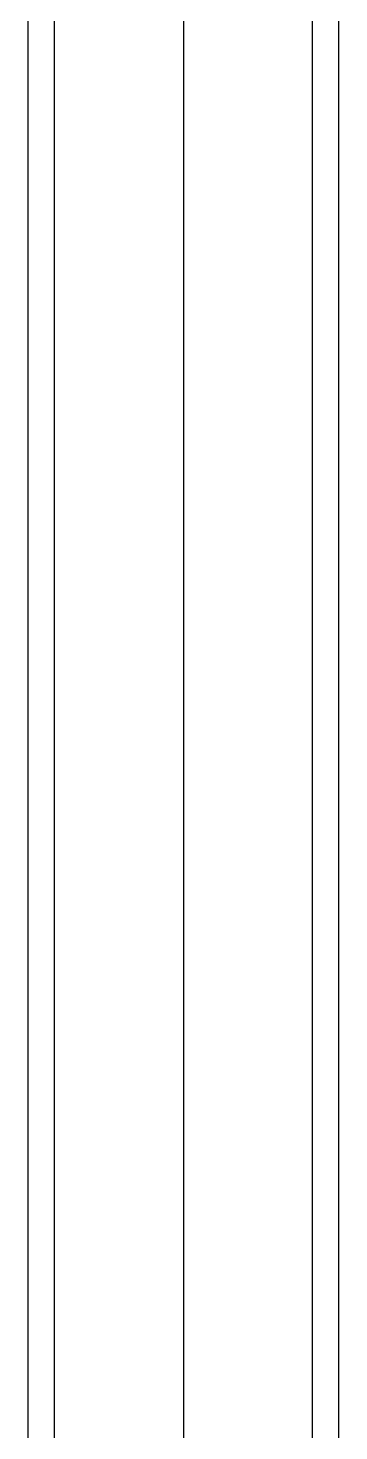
# Model space of a CAD drawing. Extents: x -3080 to 28500, y -1326 to 31609.
# Drawn here: x 2387.5 to 2395.76, y 26334.04 to 26371.32 of the extents above; entities that cross this region are included whole.
import ezdxf

# ---------------------------------------------------------------- set-up
doc = ezdxf.new("R2010")
doc.units = 0
doc.header["$LTSCALE"] = 100
doc.linetypes.add('188K-SM-07-F10-MECH-CR PIPE-Y2257103$0$F14P7-SM-08-FNN-(16)_CHEM_140725$0$HIDDEN', pattern=[9.525, 6.35, -3.175])
doc.layers.add('0-xref', color=8, linetype='Continuous')
doc.layers.add('188K-SM-07-F10-MECH-CR PIPE-Y2257103$0$SH-LINE-130', color=2, linetype='Continuous')

# ---------------------------------------------------------------- blocks, each defined once
blk = doc.blocks.new('188K-SM-07-F10-MECH-CR PIPE-Y2257103$0$CDS-WET')
at = {"layer": '188K-SM-07-F10-MECH-CR PIPE-Y2257103$0$SH-LINE-130', "linetype": '188K-SM-07-F10-MECH-CR PIPE-Y2257103$0$F14P7-SM-08-FNN-(16)_CHEM_140725$0$HIDDEN'}
for p, q in [((2388.2, -73013.977, 0), (2388.2, -72789.777, 0)), ((2395.06, -73013.977, 0), (2395.06, -72789.777, 0))]:
    blk.add_line(p, q, dxfattribs=at)
at = {"layer": '188K-SM-07-F10-MECH-CR PIPE-Y2257103$0$SH-LINE-130', "ltscale": 0.1}
for points in [[(2387.5, -73013.977), (2387.5, -72789.777), (2391.63, -72789.777), (2391.63, -73013.977)], [(2395.76, -73013.977), (2395.76, -72789.777), (2391.63, -72789.777), (2391.63, -73013.977)]]:
    blk.add_lwpolyline(points, close=True, dxfattribs=at)
blk = doc.blocks.new('188K-SM-07-F10-MECH-CR PIPE-Y2257103')
blk.add_blockref('188K-SM-07-F10-MECH-CR PIPE-Y2257103$0$CDS-WET', (0, 99334.763))

msp = doc.modelspace()

# ---------------------------------------------------------------- block references
at = {"layer": '0-xref'}
msp.add_blockref('188K-SM-07-F10-MECH-CR PIPE-Y2257103', (0, 0), dxfattribs=at)

doc.saveas('drawing.dxf')
